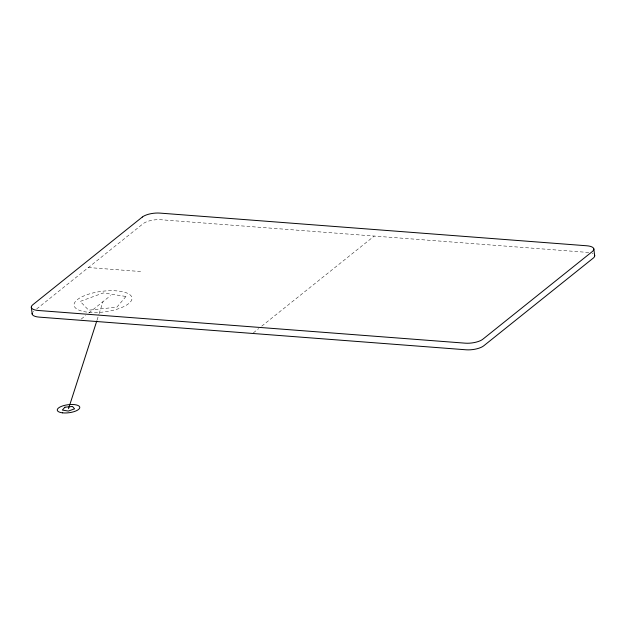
<?xml version="1.0" encoding="UTF-8"?>
<svg xmlns="http://www.w3.org/2000/svg" width="626" height="626" viewBox="0 0 626 626"><rect width="100%" height="100%" fill="white"/><g stroke="black" fill="none" stroke-linecap="round" stroke-linejoin="round"><path stroke-width="0.47" stroke-dasharray="3.13 2.35" d="M97.069 320.089L98.853 314.549M99.151 313.626L103.016 301.63M36.676 308.947L143.143 223.685A13.162 4.672 -7.3 0 1 160.772 219.726L587.689 252.403A13.162 4.672 -7.3 0 1 589.348 252.591M81.286 319.025L85.77 315.434M88.759 313.039L110.536 295.605M253.381 332.844L258.702 328.587M261.738 326.146L374.231 236.065M88.391 267.529L140.6 271.527M592.11 253.272A13.162 4.672 -7.3 0 1 593.158 253.741M32.724 312.28A13.162 4.672 -7.3 0 1 33.632 311.38M125.967 296.474L116.929 307.139L88.665 310.183L80.222 301.403L103.282 292.937L125.967 296.474M88.97 312.327A29.195 10.368 -7.3 0 0 132 298.203A29.195 10.368 -7.3 0 0 88.07 294.345A29.195 10.368 -7.3 0 0 88.97 312.327"/><path stroke-width="0.94" d="M68.524 408.723L96.772 321.013M593.792 248.718L594.7 255.815M31.3 307.084L32.208 314.174M32.223 313.211A13.162 4.672 -7.3 0 0 39.164 317.116L466.073 349.793A13.162 4.672 -7.3 0 0 483.71 345.834L593.213 258.139A13.162 4.672 -7.3 0 0 594.442 254.884M64.893 407.213L62.342 410.069L68.336 411.071L74.588 408.833L72.467 406.454L64.893 407.213M142.29 217.058L32.787 304.76A13.162 4.672 -7.3 0 0 38.311 310.488L465.228 343.173A13.162 4.672 -7.3 0 0 482.857 339.206L592.368 251.511A13.162 4.672 -7.3 0 0 586.836 245.783L159.927 213.098A13.162 4.672 -7.3 0 0 142.29 217.058M62.663 412.855A11.362 4.038 -7.3 0 0 79.799 407.557A11.362 4.038 -7.3 0 0 63.109 405.765A11.362 4.038 -7.3 0 0 62.663 412.855"/></g></svg>
